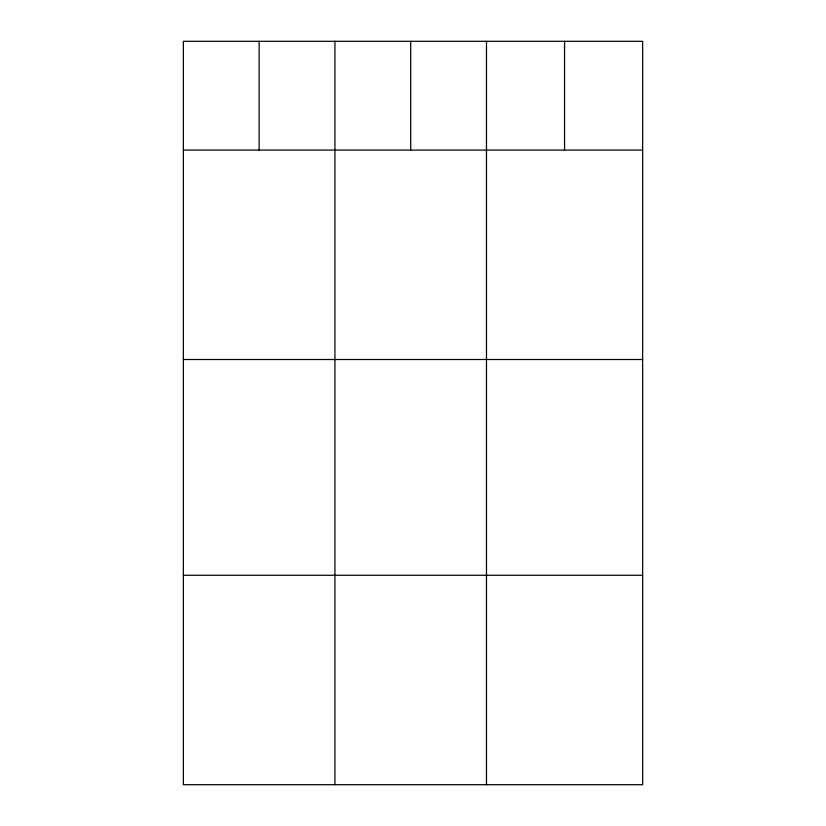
<?xml version="1.0" encoding="UTF-8"?>
<svg xmlns="http://www.w3.org/2000/svg" width="826" height="826" viewBox="0 0 826 826"><rect width="100%" height="100%" fill="white"/><g stroke="black" fill="none" stroke-linecap="round" stroke-linejoin="round"><path stroke-width="1.24" d="M642.638 150.074L642.638 784.7L183.362 784.7L183.362 41.3L642.638 41.3L642.638 150.074L183.362 150.074M183.362 359.506L642.638 359.506M183.362 575.278L642.638 575.278M564.561 41.3L564.561 150.074M486.483 41.3L486.483 784.7M410.708 41.3L410.708 150.074M334.922 41.3L334.922 784.7M259.137 41.3L259.137 150.074"/></g></svg>
